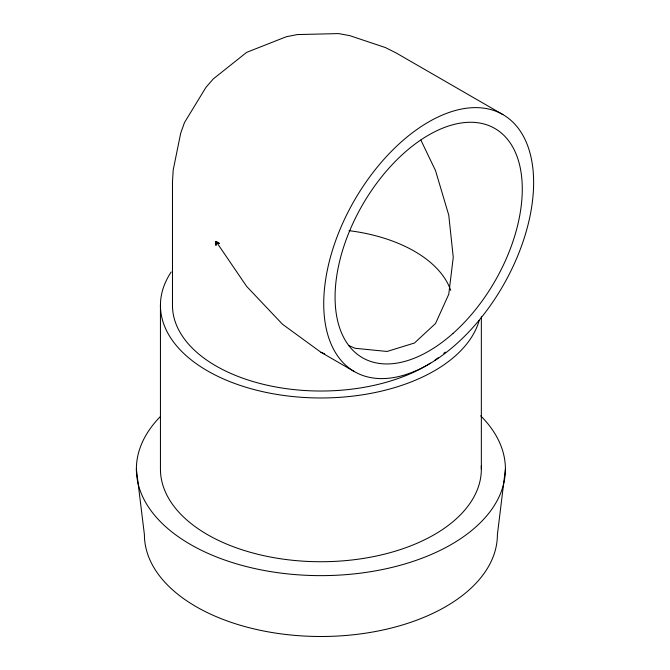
<?xml version="1.0" encoding="UTF-8"?>
<svg xmlns="http://www.w3.org/2000/svg" width="670" height="670" viewBox="0 0 670 670"><rect width="100%" height="100%" fill="white"/><g stroke="black" fill="none" stroke-linecap="round" stroke-linejoin="round"><path stroke-width="1" d="M215.975 241.744L215.949 245.438L216.167 241.635L219.383 243.453L215.949 241.468M505.415 469.101L497.391 534.601A176.495 101.899 0 0 1 320.897 636.5A176.495 101.899 0 0 1 144.402 534.601L136.379 469.101M348.492 345.469L355.159 348.3L387.084 351.465L414.496 342.998L435.534 323.493L448.758 294.264L453.263 257.305L448.758 215.137L435.534 170.641L420.894 140.147M216.167 241.635L246.686 286.45L282.48 324.238L320.897 352.253L324.732 353.894M502.885 114.578A148.413 85.693 -60 0 0 327.303 270.27A148.413 85.693 -60 0 0 455.843 344.481A148.413 85.693 -60 0 0 502.885 114.578L396.112 52.93L385.426 47.57L349.849 35.669L338.601 33.584L297.371 34.572L286.35 36.716L246.686 52.344L213.32 78.884L205.95 87.36L184.484 122.568L180.657 133.355L173.178 170.113L172.475 182.039L172.475 305.336A148.413 85.685 0 0 0 267.188 385.216A148.413 85.685 0 0 0 430.442 363.148M320.897 352.253L354.472 371.641M481.345 316.809L481.345 469.101M160.44 305.336L160.44 469.101A160.448 92.636 0 0 0 323.501 561.72A160.448 92.636 0 0 0 481.261 466.086M445.248 352.118A148.413 85.685 0 0 1 443.758 353.408M438.23 357.805A148.413 85.685 0 0 1 434.855 360.234M349.07 230.664A132.375 76.422 0 0 1 450.717 290.403M480.692 415.835A184.518 106.53 0 0 1 321.667 575.631A184.518 106.53 0 0 1 160.331 416.606M479.201 320.444A160.448 92.636 0 0 1 278.703 394.714A160.448 92.636 0 0 1 171.202 271.986M452.903 333.518A132.375 76.422 -60 0 0 494.862 128.472A132.375 76.422 -60 0 0 338.266 267.33A132.375 76.422 -60 0 0 452.903 333.518"/></g></svg>
